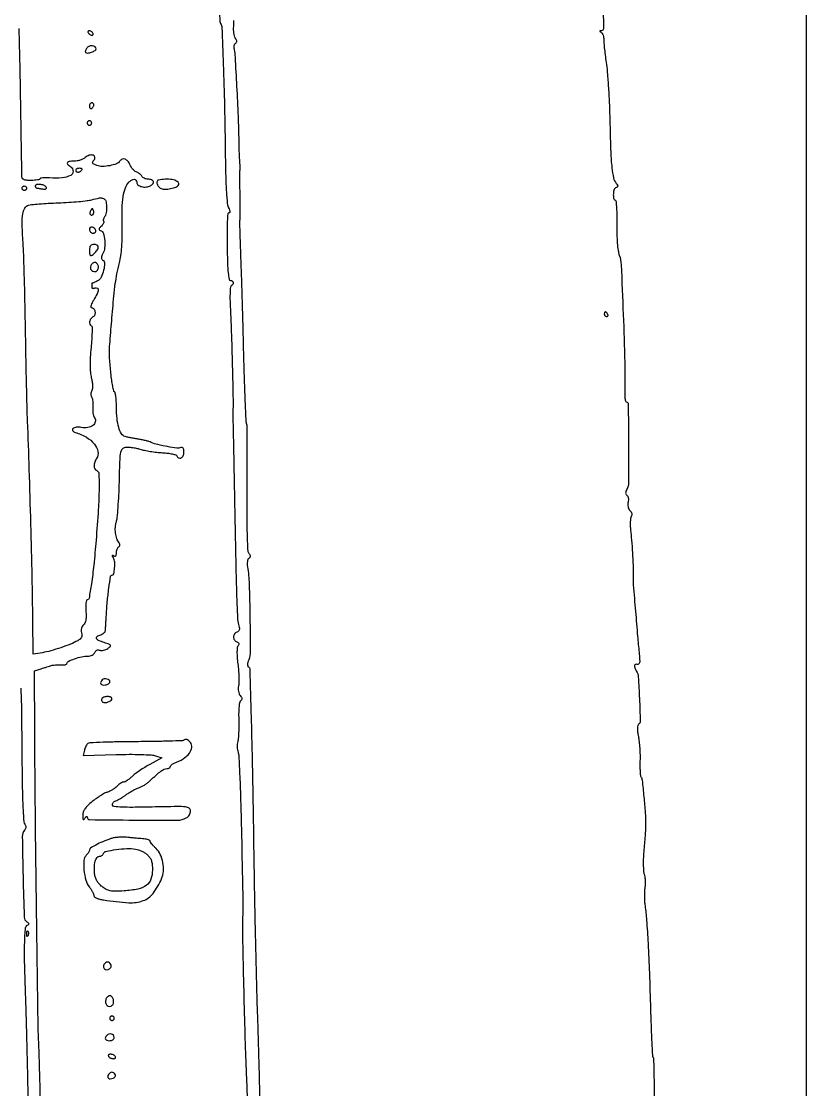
# Model space of a CAD drawing. Extents: x 0 to 4160, y 0 to 3120.
# Drawn here: x 3810.7 to 4160, y 1982.2 to 2457.2 of the extents above; entities that cross this region are included whole.
import ezdxf

# ---------------------------------------------------------------- set-up
doc = ezdxf.new("R2010")
doc.units = 0

msp = doc.modelspace()

# ---------------------------------------------------------------- linework, layer by layer
for points in [[(4159.499279, 606.274193, 0.000001), (4159.667734, 974.478125, 0.000057), (4159.806661, 1380.08378, 0.000034), (4159.883999, 1862.25), (4160, 3120), (3296.563358, 3120), (2433.126717, 3120)], [(757.647081, 3119.740147, 0.000002), (520.492565, 3119.487217, 0.4139)], [(1964.75, 0.149832, 0.000016), (2717.930904, 0.232101, 0.000028), (3351.473438, 0.357111)], [(3898.752212, 2462.229191, 0.002183), (3899.036148, 2457.181962, 0.123881), (3899.317109, 2456.295924, -0.129046), (3899.916757, 2454.335932, -0.001055), (3900.536685, 2438.080898, -0.003722), (3901.068819, 2419.457562, -0.002442), (3901.417255, 2398, 0.003534), (3901.595358, 2388.332128, 0.008858), (3901.900038, 2381.284179, 0.008165), (3902.298759, 2376.132867, 0.099814), (3902.865857, 2374.25, -0.024396), (3903.331643, 2373.267591, -0.081221), (3903.495253, 2372.574666, -0.185122), (3903.371774, 2372.170223, -0.231081), (3903.023122, 2372, 0.388396), (3902.540045, 2371.558086, 0.009157), (3902.304804, 2368.232965, 0.012901), (3902.182492, 2363.62105, 0.004547), (3902.237939, 2357.005149, 0.003981), (3902.424005, 2349.691724, 0.016768), (3902.717596, 2345.311814, 0.020082), (3903.1098, 2342.54118, 0.361038), (3903.75, 2342.005149, -0.154445), (3904.569276, 2341.742182, -0.209769), (3904.963855, 2341.084223, -0.174527), (3904.777134, 2340.244957, -0.113669), (3904.06397, 2339.539536, 0.235601), (3903.704257, 2338.958658, 0.011307), (3903.542098, 2336.615077, 0.01613), (3903.50044, 2333.684375, 0.009881), (3903.631073, 2330.230519, -0.006442), (3904.031594, 2321.272693, -0.001454), (3904.471878, 2306.03728, -0.001128), (3904.83497, 2290.736654, -0.011972), (3904.819545, 2284.5, 0.005225), (3904.797197, 2283.100387, 0.002714), (3904.797042, 2281.353125, 0.002698), (3904.816307, 2279.558468, 0.004105), (3904.854248, 2278, -0.002986), (3904.919633, 2275.540595, -0.000115), (3905.10548, 2266.421875, -0.000205), (3905.318496, 2255.630926, -0.000145), (3905.549465, 2243.5, 0.000491), (3906.126916, 2214.235821, 0.003453), (3906.520541, 2199.986771, 0.004402), (3906.896492, 2191.315037, 0.067959), (3907.452882, 2188.387906, -0.047867), (3907.683595, 2187.393097, -0.111133), (3907.615803, 2186.634528, -0.135645), (3907.247394, 2186.07238, -0.088886), (3906.580568, 2185.669291, 0.147061), (3905.476538, 2184.815211, 0.153075), (3905.048269, 2183.507736, 0.155151), (3905.4449, 2182.202921, 0.151504), (3906.525523, 2181.351832, -0.062211), (3907.139502, 2181.023814, -0.161349), (3907.43374, 2180.625241, -0.176736), (3907.417826, 2180.155686, -0.077401), (3907.093947, 2179.613199, 0.148026), (3906.732462, 2178.755355, 0.023299), (3906.624497, 2176.905611, 0.021877), (3906.702306, 2174.477559, 0.011902), (3906.999015, 2171.507942, -0.011387), (3907.288266, 2168.642798, -0.011572), (3907.444862, 2165.782779, -0.011414), (3907.466601, 2163.292675, -0.045857), (3907.306088, 2161.780441, 0.046811), (3907.179841, 2160.569047, 0.045532), (3907.278958, 2159.343707, 0.048558), (3907.580901, 2158.247389, 0.081915), (3908.061194, 2157.426266, -0.037235), (3908.604515, 2156.662455, -0.112732), (3908.803608, 2156.060335, -0.167496), (3908.686246, 2155.574639, -0.112526), (3908.275737, 2155.170415, 0.208037), (3907.821296, 2154.516034, 0.022228), (3907.534064, 2152.645014, 0.022369), (3907.375382, 2150.135545, 0.011621), (3907.390519, 2146.99663, -0.008797), (3907.422499, 2143.94255, -0.009485), (3907.344792, 2140.96505, -0.009078), (3907.183461, 2138.416429, -0.044137), (3906.939339, 2136.990775, 0.042814), (3906.744578, 2135.871168, 0.029274), (3906.708258, 2134.580156, 0.029576), (3906.821207, 2133.322109, 0.051455), (3907.081766, 2132.308003, -0.07646), (3907.422322, 2130.642452, -0.00134), (3907.850141, 2121.426625, -0.003345), (3908.248602, 2110.667767, -0.002219), (3908.568423, 2098.317228, -0.000059), (3909.112898, 2072.798069, -0.001655), (3909.231915, 2066.15161, -0.006472), (3909.238074, 2062.424035, -0.008335), (3909.142313, 2059, 0.015591), (3909.057577, 2052.699839, 0.000921), (3909.431508, 2033.597909, 0.001555), (3909.923976, 2013.521446, 0.002538), (3910.480966, 1996.5, -0.00002), (3910.774399, 1988.730031, -0.000016), (3911.093562, 1980.2625, -0.000016), (3911.391064, 1972.356315, -0.000038), (3911.610793, 1966.5, -0.003818)], [(4069.490095, 2462.007347, -0.006416), (4069.636624, 2453.902688, -0.412119), (4068.734681, 2452.984687, 0.026641), (4068.17038, 2452.947575, 0.35162), (4068.033795, 2452.808293, 0.262695), (4068.125006, 2452.600933, 0.018989), (4068.659582, 2452.231551, -0.120122), (4069.101191, 2451.771573, -0.048907), (4069.463858, 2450.97701, -0.044672), (4069.702507, 2450.006727, -0.043001), (4069.769191, 2448.996864, 0.026896), (4069.818321, 2447.542424, 0.0044), (4070.089492, 2444.736579, 0.004834), (4070.469962, 2441.437361, 0.004246), (4070.929752, 2438, -0.015733), (4071.421799, 2433.544971, -0.004673), (4071.895532, 2426.709375, -0.004683), (4072.284296, 2419.014812, -0.005039), (4072.517613, 2411.5, 0.003695), (4072.869783, 2399.081022, 0.017675), (4073.373282, 2392.01013, 0.029902), (4074.117702, 2387.572926, 0.115947), (4075.339486, 2385.087379, -0.031354), (4075.859929, 2384.366098, -0.153983), (4075.98592, 2383.886298, -0.228725), (4075.793354, 2383.532536, -0.074622), (4075.25, 2383.254045, 0.233155), (4074.404552, 2382.413004, 0.066392), (4074.030952, 2380.544039, 0.065588), (4074.159116, 2378.613209, 0.207909), (4074.88188, 2377.573002, -0.234967), (4075.227376, 2377.016576, -0.00715), (4075.450051, 2374.232028, -0.012716), (4075.585195, 2370.860967, -0.008281), (4075.577695, 2366.964837, 0.010472), (4075.588447, 2362.586826, 0.014142), (4075.79298, 2358.632779, 0.01541), (4076.157922, 2355.352011, 0.048429), (4076.680658, 2353.200852, -0.072694), (4077.49121, 2348.986981, -0.001403), (4078.425809, 2326.797135, -0.003762), (4079.104012, 2305.452139, -0.011051), (4079.135425, 2290.75, 0.024373), (4079.165759, 2289.695954, 0.039044), (4079.305131, 2288.807219, 0.046422), (4079.519323, 2288.174422, 0.295364), (4079.790257, 2287.99798, -0.410328), (4080.632405, 2287.162201, -0.001097), (4080.779425, 2269.331439, -0.002212), (4080.807385, 2252.146346, -0.122761), (4080.02594, 2249.04847, 0.035665), (4079.616498, 2248.131851, 0.092504), (4079.498633, 2247.421005, 0.132827), (4079.658613, 2246.873487, 0.117749), (4080.078323, 2246.451594, -0.149554), (4080.451296, 2246.026614, -0.064349), (4080.672767, 2245.297477, -0.055585), (4080.72247, 2244.39983, -0.047577), (4080.580128, 2243.463233, 0.058336), (4080.446144, 2242.433316, 0.057914), (4080.553059, 2241.397682, 0.060894), (4080.883557, 2240.464002, 0.081064), (4081.40835, 2239.734507, -0.063327), (4081.922434, 2239.070629, -0.079947), (4082.205027, 2238.348203, -0.088883), (4082.230673, 2237.636436, -0.103439), (4082.000504, 2237.000815, 0.104221), (4081.714411, 2236.206929, 0.021479), (4081.572192, 2234.71815, 0.021723), (4081.556481, 2232.942416, 0.018951), (4081.691095, 2231.088635, -0.008116), (4082.119675, 2226.550184, -0.004242), (4082.513602, 2220.886176, -0.004015), (4082.801014, 2215.460449, -0.014497), (4082.85604, 2212, 0.000463), (4082.843502, 2210.969531, 0.000465), (4082.832892, 2209.940625, 0.000453), (4082.825288, 2209.043381, 0.001866), (4082.823203, 2208.5, 0.020532), (4082.897576, 2206.684987, 0.000246), (4083.874326, 2194.872965, 0.000813), (4084.814893, 2183.784282, 0.002837), (4085.474019, 2176.633735, -0.0076), (4085.733478, 2173.491853, -0.056528), (4085.665039, 2171.996691, -0.205492), (4085.282793, 2171.392411, -0.246796), (4084.622819, 2171.314496, 0.177797), (4083.831904, 2171.325958, 0.284132), (4083.420464, 2170.816854, 0.127207), (4083.555339, 2169.760801, 0.044757), (4084.252004, 2168.387749, -0.124085), (4085.11098, 2165.725306, -0.005604), (4085.633614, 2156.050932, -0.003427), (4085.994156, 2146.014897, -0.267703), (4085.267074, 2144.665061, 0.202411), (4084.875204, 2144.113587, 0.049867), (4084.740746, 2142.986349, 0.036465), (4084.826998, 2141.385596, 0.015607), (4085.164161, 2139.268624, -0.020685), (4085.500654, 2137.00835, -0.010193), (4085.750361, 2134.113204, -0.010096), (4085.887775, 2131.092639, -0.014503), (4085.877776, 2128.414623, 0.009979), (4085.847042, 2126.010235, 0.01317), (4085.920472, 2123.819999, 0.010589), (4086.067335, 2122.011519, 0.113323), (4086.302986, 2121.318775, -0.111003), (4086.824128, 2119.809489, -0.00272), (4087.605431, 2112.4616, -0.006424), (4088.231499, 2105.336686, -0.019762), (4088.402203, 2100.5, -0.013074), (4088.351237, 2098.82324, -0.002721), (4088.168817, 2095.883516, -0.002855), (4087.918937, 2092.472423, -0.002692), (4087.625555, 2088.997077, 0.01163), (4087.397098, 2085.55862, 0.013233), (4087.342237, 2082.258371, 0.012465), (4087.439381, 2079.465656, 0.069195), (4087.733821, 2077.997077, -0.048408), (4088.028042, 2076.791126, -0.023291), (4088.18072, 2075.205391, -0.022843), (4088.187003, 2073.522924, -0.030274), (4088.030395, 2072, 0.029169), (4087.855853, 2070.338751, 0.014213), (4087.8176, 2068.20625, 0.014046), (4087.903583, 2065.978653, 0.019717), (4088.114307, 2064, -0.018273), (4088.814405, 2057.601627, -0.004791), (4089.462707, 2047.301745, -0.004214), (4090.053478, 2034.13809, -0.002333), (4090.564229, 2018.058989, 0.002374), (4090.815778, 2010.160447, 0.00371), (4091.115046, 2003.364177, 0.00109), (4091.431254, 1997.471043, 0.125094), (4091.661619, 1996.738495, -0.130832), (4091.880953, 1996.012482, -0.001421), (4092.039767, 1990.783037, -0.004347), (4092.153847, 1984.723372, -0.002801), (4092.185649, 1977.699614, 0.003222)], [(3916.929187, 1974.78614, 0.001548), (3916.510092, 1991.844462, 0.000819), (3915.890144, 2013, -0.001031), (3915.463902, 2027.759798, -0.000715), (3915.040421, 2044.44375, -0.000721), (3914.679804, 2060.466223, -0.001487), (3914.453102, 2073, 0.000612), (3913.702121, 2118.971924, 0.002339), (3913.064972, 2147.621689, 0.000475), (3912.469899, 2168.973798, 0.248905), (3911.839671, 2170.082969, -0.196858), (3911.5395, 2170.507133, -0.067185), (3911.468139, 2171.272689, -0.050923), (3911.61293, 2172.278453, -0.029655), (3911.978244, 2173.442778, 0.09157), (3912.637395, 2177.050964, 0.002779), (3912.522772, 2192.334334, 0.005288), (3912.17665, 2206.977767, 0.030639), (3911.439874, 2214.672019, -0.033973), (3911.327401, 2215.935219, -0.042606), (3911.4029, 2217.108192, -0.048193), (3911.636331, 2218.038879, -0.170413), (3912.017875, 2218.511047, 0.08832), (3912.443064, 2218.891371, 0.165441), (3912.593899, 2219.321955, 0.130048), (3912.463992, 2219.831546, 0.046151), (3912.035458, 2220.457276, -0.162861), (3911.538521, 2221.739111, -0.003601), (3911.270869, 2228.468974, -0.006592), (3911.099221, 2237.332196, -0.002551), (3911.085976, 2249.618248, 0.000639), (3911.11541, 2260.343733, 0.001038), (3911.10984, 2269.45661, 0.000122), (3911.08601, 2277.584875, 0.089559), (3911.009691, 2278, -0.078662), (3910.698046, 2279.510563, -0.001224), (3910.307742, 2288.373962, -0.002964), (3909.918022, 2299.307007, -0.001463), (3909.54589, 2313.201718, 0.000807), (3909.308447, 2322.525009, 0.000579), (3909.014223, 2332.94363, 0.000584), (3908.711016, 2342.862706, 0.001259), (3908.449375, 2350.5, -0.000777), (3908.228972, 2356.757123, -0.001107), (3908.054195, 2362.314063, -0.000605), (3907.922471, 2367.01447, -0.016634), (3907.93045, 2368.25, -0.000223), (3907.962468, 2369.046651, -0.000131), (3908.00146, 2370, -0.000131), (3908.040953, 2370.953347, -0.000223), (3908.074521, 2371.75, 0.011857), (3908.095309, 2372.852998, 0.001193), (3908.076232, 2375.482812, 0.001497), (3908.036631, 2378.61704, 0.001191), (3907.975701, 2382, -0.002595), (3907.925092, 2385.329084, -0.003658), (3907.917093, 2388.296875, -0.002146), (3907.939374, 2390.796575, -0.05022), (3908.019601, 2391.5, 0.03589), (3908.084798, 2391.955495, 0.021763), (3908.099449, 2392.5, 0.021752), (3908.06668, 2393.044468, 0.03547), (3907.986363, 2393.5, -0.049267), (3907.880231, 2394.216897, -0.001763), (3907.755058, 2396.996875, -0.003235), (3907.639836, 2400.287626, -0.002259), (3907.55068, 2404, 0.005139), (3907.224682, 2414.947343, 0.002871), (3906.614571, 2428.262158, 0.001401), (3905.907867, 2441.255698, 0.037453), (3905.452029, 2444.688715, -0.048522), (3905.354313, 2445.574176, -0.054757), (3905.436691, 2446.425524, -0.062508), (3905.67504, 2447.11975, -0.141342), (3906.044888, 2447.527742, 0.09296), (3906.452512, 2447.899165, 0.163884), (3906.594968, 2448.326792, 0.12686), (3906.462151, 2448.834882, 0.0462), (3906.038509, 2449.453599, -0.094795), (3905.641752, 2450.173517, -0.031234), (3905.338836, 2451.348922, -0.029818), (3905.15872, 2452.724939, -0.029692), (3905.143198, 2454.114572, 0.023339), (3905.148497, 2457.581902, 0.002461)], [(3819.273805, 1972.026563, 0.001029), (3819.030076, 1983.50625, 0.001001), (3818.777336, 1993.498119, 0.004204), (3818.562984, 1999.5, -0.007247), (3818.143394, 2013.66463, -0.000421), (3817.52499, 2056.969437, -0.000716), (3816.978949, 2102.44573, -0.001172), (3816.66178, 2140.973843), (3816.5, 2168.447686), (3819.5, 2169.360312, 0.001352), (3820.758575, 2169.746904, 0.001219), (3822.059375, 2170.153797, 0.001221), (3823.223608, 2170.524219, 0.003872), (3824, 2170.779978, -0.047186), (3824.764473, 2170.960319, -0.017418), (3825.867188, 2171.07378, -0.017082), (3827.087119, 2171.11471, -0.019703), (3828.25, 2171.068142, 0.030012), (3829.303768, 2171.047678, 0.048399), (3830.192187, 2171.17044, 0.063846), (3830.807423, 2171.403106, 0.277223), (3831, 2171.723745, -0.291621), (3831.590131, 2172.649509, -0.023543), (3834.387935, 2173.795341, -0.030455), (3837.543485, 2174.705259, -0.055017), (3840.214009, 2175, 0.056565), (3841.253597, 2175.117986, 0.060109), (3842.217859, 2175.465704, 0.066846), (3842.975236, 2175.983473, 0.118357), (3843.401441, 2176.603754, -0.085724), (3843.762173, 2177.20906, -0.108827), (3844.280575, 2177.599507, -0.11009), (3844.910183, 2177.733329, -0.089372), (3845.58968, 2177.60396, 0.097159), (3846.336717, 2177.473651, 0.049509), (3847.286437, 2177.588122, 0.046585), (3848.277624, 2177.907805, 0.051525), (3849.157234, 2178.397577, 0.026617), (3850.290913, 2179.285149, 0.36606), (3850.364036, 2179.764052, 0.16969), (3849.84189, 2180.190033, 0.007341), (3847.575983, 2180.974923, -0.027278), (3845.086205, 2181.950131, -0.182619), (3844.165989, 2182.877219, -0.365978), (3844.414979, 2183.739035, -0.070249), (3846, 2184.5, 0.048606), (3846.772093, 2184.83051, 0.053288), (3847.440411, 2185.295702, 0.060107), (3847.913859, 2185.81822, 0.13479), (3848.095015, 2186.317388, 0.004648), (3848.146386, 2187.040991, 0.000573), (3848.242009, 2188.621358, 0.000677), (3848.350902, 2190.498904, 0.00056), (3848.461994, 2192.5, -0.009295), (3848.941531, 2199.063733, -0.011516), (3849.641815, 2205.150343, -0.00454), (3850.431099, 2210.493431, -0.3693), (3851.023411, 2211, 0.348427), (3851.798923, 2211.615091, 0.035439), (3852.196675, 2214.097825, 0.038912), (3852.22426, 2216.795978, 0.111115), (3851.692654, 2218.584714, -0.014211), (3851.282903, 2219.368351, -0.159707), (3851.235693, 2219.711742, -0.467424), (3851.4051, 2219.807882, -0.048854), (3851.873546, 2219.578153, 0.136462), (3852.332416, 2219.445046, 0.220819), (3852.696217, 2219.609077, 0.133756), (3852.928662, 2220.094464, 0.045201), (3853, 2220.881966, -0.047664), (3853.077689, 2221.695077, -0.046664), (3853.308014, 2222.484829, -0.050547), (3853.646438, 2223.138005, -0.109984), (3854.048558, 2223.530011, 0.103844), (3854.414869, 2223.878534, 0.132583), (3854.569533, 2224.316177, 0.116658), (3854.490886, 2224.81561, 0.069285), (3854.186446, 2225.339028, -0.084377), (3853.181089, 2227.193384, -0.049401), (3852.604361, 2229.659549, -0.048156), (3852.513003, 2232.286018, -0.063939), (3852.962067, 2234.631466, 0.055322), (3853.350512, 2236.48716, 0.005386), (3853.740651, 2241.063618, 0.006776), (3854.073949, 2246.546034, 0.005312), (3854.291626, 2252.5, -0.002102), (3854.589686, 2262.39123, -0.035835), (3854.933573, 2265.624262, -0.141957), (3855.673509, 2267.11909, -0.172604), (3857.04631, 2267.846553, -0.051232), (3858.23193, 2267.897656, -0.018733), (3859.905062, 2267.735256, -0.018343), (3861.734235, 2267.419565, -0.020909), (3863.456052, 2266.981021, 0.023619), (3865.427232, 2266.490323, 0.010421), (3868.071853, 2266.020262, 0.010288), (3870.901106, 2265.637449, 0.013619), (3873.49068, 2265.412428, -0.015675), (3875.810891, 2265.201201, -0.023274), (3877.822252, 2264.85868, -0.020049), (3879.391672, 2264.449056, -0.243034), (3879.824014, 2264.027959, 0.183372), (3880.600794, 2263.076105, 0.251353), (3881.685221, 2263.042352, 0.169679), (3882.649933, 2264.030787, 0.109711), (3883, 2265.606989, 0.032402), (3882.925572, 2266.754305, 0.111452), (3882.670247, 2267.450423, 0.201415), (3882.239991, 2267.74462, 0.143127), (3881.650488, 2267.696121, -0.123172), (3879.910439, 2267.484015, -0.012154), (3875.708627, 2268.110973, -0.016286), (3871.447157, 2268.996996, -0.043184), (3868.5, 2269.98635, 0.030963), (3867.461492, 2270.363418, 0.010547), (3865.9125, 2270.784265, 0.01044), (3864.178102, 2271.178152, 0.011843), (3862.5, 2271.481351, -0.004914), (3860.846372, 2271.756522, -0.0048), (3859.185489, 2272.066174, -0.004735), (3857.732583, 2272.365827, -0.017943), (3856.833581, 2272.594178, -0.18999), (3855.240353, 2273.831022, -0.062159), (3854.030657, 2276.606666, -0.046704), (3853.25082, 2280.586287, -0.025047), (3853, 2285.590206, 0.012611), (3852.938227, 2288.038985, 0.018418), (3852.750183, 2290.188157, 0.014122), (3852.484847, 2291.916326, 0.212263), (3852.149561, 2292.407566, -0.200551), (3851.783443, 2292.918917, -0.009176), (3851.332337, 2295.06515, -0.014081), (3850.905989, 2297.696053, -0.009511), (3850.561756, 2300.716583, -0.003116), (3849.986081, 2307.224963, -0.024124), (3849.883035, 2310.276821, -0.016533), (3850.044466, 2313.669385, -0.000963), (3850.899058, 2324, -0.001702), (3851.868111, 2335.000325, -0.010554), (3852.503788, 2340.633111, -0.017682), (3853.232384, 2344.907177, -0.011222), (3854.367544, 2349.829549, 0.029039), (3854.971666, 2352.953401, 0.015579), (3855.370935, 2356.861367, 0.013771), (3855.5667, 2361.398813, 0.009936), (3855.544942, 2366.464947, -0.012569), (3855.552224, 2373.957881, -0.031928), (3856.040686, 2379.374011, -0.04482), (3856.998187, 2383.230583, -0.1136), (3858.520749, 2385.663606, -0.06087), (3859.769038, 2386.640049, -0.139831), (3860.910436, 2386.949019, -0.231554), (3861.684606, 2386.55714, -0.163206), (3862, 2385.616631, 0.23854), (3862.584092, 2384.461991, 0.09884), (3864.213884, 2383.700483, 0.082308), (3866.311311, 2383.541161, 0.101084), (3868.189681, 2384.101514, 0.102329), (3869.28911, 2385.018836, 0.272386), (3869.426037, 2385.993058, 0.220569), (3868.607296, 2386.74724, 0.077703), (3866.990673, 2387, -0.06257), (3866.207909, 2387.09834, -0.051973), (3865.420039, 2387.38934, -0.054036), (3864.744733, 2387.818034, -0.088813), (3864.29969, 2388.325411, 0.060226), (3863.866216, 2388.880275, 0.03282), (3863.216438, 2389.452116, 0.032185), (3862.469373, 2389.954182, 0.043786), (3861.734992, 2390.299785, -0.085462), (3860.989254, 2390.729593, -0.042038), (3860.206384, 2391.500018, -0.040089), (3859.507529, 2392.460031, -0.046482), (3859.009743, 2393.474374, 0.086336), (3858.096326, 2395.013619, 0.132734), (3856.824226, 2395.882155, 0.174709), (3855.536261, 2395.868255, 0.166643), (3854.522884, 2395.037027, -0.168841), (3853.075057, 2393.859756, -0.039599), (3850.018159, 2393.016982, -0.041115), (3846.725529, 2392.661084, -0.097509), (3844.306203, 2393.073681, -0.023897), (3843.004067, 2393.641343, -0.156285), (3842.49805, 2394.130984, -0.240137), (3842.48641, 2394.700558, -0.060525), (3843.003934, 2395.50474, 0.20984), (3843.373087, 2396.793133, 0.297127), (3842.616345, 2397.669516, 0.151964), (3840.865228, 2397.633208, 0.103672), (3839.134014, 2396.621281, -0.069267), (3838.219712, 2395.999457, -0.03581), (3836.937213, 2395.476251, -0.034764), (3835.516874, 2395.119234, -0.044218), (3834.171259, 2395, 0.022462), (3831.919291, 2394.898783, 0.238659), (3831.164018, 2394.426962, 0.347707), (3831.255824, 2393.698711, 0.036206), (3832.66248, 2392.50485, -0.233342), (3833.707786, 2390.501625, -0.285347), (3832.653008, 2388.715588, -0.100568), (3828.83544, 2387.613868, -0.037916), (3823.25, 2387.587608, 0.015312), (3821.620343, 2387.653598, 0.025472), (3820.247506, 2387.597164, 0.023332), (3819.211478, 2387.452567, 0.359628), (3818.996829, 2387.195132, -0.332256), (3818.789622, 2386.920361, -0.024818), (3817.820521, 2386.689883, -0.026576), (3816.52918, 2386.520105, -0.01635), (3814.996829, 2386.451277, -0.019819), (3813.074406, 2386.504047, -0.072349), (3811.884724, 2386.759511, -0.135467), (3811.223423, 2387.236893, -0.16446), (3810.96246, 2387.951277, -0.001995), (3810.938421, 2389.138529, -0.000018), (3810.79461, 2398.004438, -0.000062), (3810.630899, 2408.198047, -0.00004), (3810.443771, 2420, 0.00086), (3810.228557, 2432.30046, 0.00099), (3809.979752, 2444.0375, 0.000887), (3809.731489, 2453.985944, 0.005745)], [(3810.43592, 2160.730583, -0.011468), (3810.716627, 2152.544939, -0.000407), (3811.048821, 2121, 0.004395), (3811.193383, 2113.189663, 0.007531), (3811.46929, 2106.679916, 0.003777), (3811.81743, 2101.329372, 0.152111), (3812.241598, 2100.25, -0.069792), (3812.615629, 2099.621736, -0.104363), (3812.735664, 2098.996429, -0.102845), (3812.593259, 2098.369293, -0.066213), (3812.195537, 2097.735607, 0.178019), (3811.12511, 2094.713175, 0.003079), (3811.446816, 2076.968864, 0.002491), (3811.973137, 2058.990799, 0.245537), (3813.188721, 2056.846889, -0.039044), (3813.79504, 2056.384525, -0.200127), (3813.973839, 2056.010772, -0.218514), (3813.827164, 2055.642573, -0.046695), (3813.272812, 2055.205082, 0.233823), (3812.358636, 2053.668209, 0.011953), (3812.040653, 2047.70931, 0.01305), (3812.012139, 2039.090154, 0.003939), (3812.413719, 2026, -0.002424), (3812.638918, 2019.31985, -0.000642), (3812.933041, 2008.653125, -0.000652), (3813.236189, 1996.519527, -0.000671), (3813.504684, 1984.5, 0.000179), (3813.762935, 1972.407076, 0.000168)]]:
    msp.add_lwpolyline(points, format="xyb")
for points in [[(3840.5, 2452, 0.064269), (3840.810561, 2451.617474, 0.051777), (3841.230237, 2451.29375, 0.053414), (3841.689814, 2451.073533, 0.085235), (3842.118034, 2451, 0.117858), (3842.449529, 2451.079239, 0.186277), (3842.642737, 2451.29375, 0.154201), (3842.661825, 2451.617617, 0.076764), (3842.5, 2452, 0.064269), (3842.189439, 2452.382526, 0.051777), (3841.769763, 2452.70625, 0.053414), (3841.310186, 2452.926467, 0.085235), (3840.881966, 2453, 0.117858), (3840.550471, 2452.920761, 0.186277), (3840.357263, 2452.70625, 0.154201), (3840.338175, 2452.382383, 0.076764)], [(3839.930612, 2445.416393, 0.03986), (3839.50687, 2444.814028, 0.056168), (3839.238683, 2444.215334, 0.070903), (3839.152984, 2443.708075, 0.205625), (3839.282139, 2443.384528, 0.236432), (3840.187092, 2443.08357, 0.044803), (3841.930481, 2443.496969, 0.044763), (3843.552989, 2444.205709, 0.273932), (3844, 2444.960399, 0.231993), (3843.555717, 2445.8664, 0.137702), (3842.417228, 2446.328102, 0.112513), (3841.014493, 2446.169632, 0.136206)], [(3841, 2419.440983, 0.066118), (3841.073267, 2418.889346, 0.138808), (3841.29375, 2418.521475, 0.191142), (3841.620352, 2418.392057, 0.139169), (3842, 2418.5, 0.06081), (3842.382515, 2418.806203, 0.051032), (3842.70625, 2419.2129, 0.053229), (3842.926698, 2419.653442, 0.089642), (3843, 2420.059017, 0.105429), (3842.923444, 2420.418051, 0.099231), (3842.70625, 2420.723586, 0.096318), (3842.381732, 2420.928382, 0.092995), (3842, 2421, 0.153634), (3841.618621, 2420.879982, 0.097988), (3841.29375, 2420.542039, 0.080552), (3841.074545, 2420.037096, 0.062283)], [(3840, 2412, 0.099038), (3840.076342, 2411.618362, 0.097945), (3840.29375, 2411.29375, 0.097945), (3840.618362, 2411.076342, 0.099038), (3841, 2411, 0.099038), (3841.381638, 2411.076342, 0.097945), (3841.70625, 2411.29375, 0.097945), (3841.923658, 2411.618362, 0.099038), (3842, 2412, 0.099038), (3841.923658, 2412.381638, 0.097945), (3841.70625, 2412.70625, 0.097945), (3841.381638, 2412.923658, 0.099038), (3841, 2413, 0.099038), (3840.618362, 2412.923658, 0.097945), (3840.29375, 2412.70625, 0.097945), (3840.076342, 2412.381638, 0.099038)], [(3837.5, 2391, -0.06081), (3837.193797, 2390.617485, -0.051032), (3836.7871, 2390.29375, -0.053229), (3836.346558, 2390.073302, -0.089642), (3835.940983, 2390, -0.105429), (3835.581949, 2390.076556, -0.099231), (3835.276414, 2390.29375, -0.096318), (3835.071618, 2390.618268, -0.092995), (3835, 2391, -0.153634), (3835.120018, 2391.381379, -0.097988), (3835.457961, 2391.70625, -0.080552), (3835.962904, 2391.925455, -0.062283), (3836.559017, 2392, -0.066118), (3837.110654, 2391.926733, -0.138808), (3837.478525, 2391.70625, -0.191142), (3837.607943, 2391.379648, -0.139169)], [(3821.72828, 2383.330176, -0.152144), (3821.735127, 2382.90019, -0.191838), (3821.491517, 2382.589599, -0.125267), (3820.995978, 2382.448515, -0.054034), (3820.306608, 2382.503664, 0.003137), (3819.559938, 2382.640707, 0.003122), (3818.810379, 2382.768604, 0.003058), (3818.153904, 2382.872286, 0.012217), (3817.75, 2382.923489, -0.134383), (3817.463714, 2383.034143, -0.089067), (3817.220313, 2383.291705, -0.0777), (3817.056158, 2383.655007, -0.067426), (3817, 2384.069551, -0.35916), (3817.573489, 2384.764938, -0.086884), (3819.179338, 2384.794194, -0.07245), (3820.909817, 2384.259339, -0.20492)], [(3871, 2385.7, 0.130239), (3871.404094, 2384.174957, 0.136694), (3872.50548, 2383.0831, 0.109587), (3874.232374, 2382.565805, 0.064303), (3876.395833, 2382.686404, 0.030359), (3878.990627, 2383.334648, 0.111207), (3880.446018, 2384.181565, 0.287351), (3880.694464, 2385.10563, 0.179401), (3879.991641, 2386.026328, 0.107152), (3877.812999, 2386.822301, 0.043296), (3874.635559, 2386.982136, 0.04177), (3871.763129, 2386.636455, 0.355858)], [(3813, 2383, -0.099038), (3812.923658, 2382.618362, -0.097945), (3812.70625, 2382.29375, -0.097945), (3812.381638, 2382.076342, -0.099038), (3812, 2382, -0.099038), (3811.618362, 2382.076342, -0.097945), (3811.29375, 2382.29375, -0.097945), (3811.076342, 2382.618362, -0.099038), (3811, 2383, -0.099038), (3811.076342, 2383.381638, -0.097945), (3811.29375, 2383.70625, -0.097945), (3811.618362, 2383.923658, -0.099038), (3812, 2384, -0.099038), (3812.381638, 2383.923658, -0.097945), (3812.70625, 2383.70625, -0.097945), (3812.923658, 2383.381638, -0.099038)], [(3848.622715, 2374.992096, -0.028625), (3848.615678, 2373.56174, -0.029222), (3848.444804, 2372.151517, -0.030552), (3848.150889, 2370.950953, -0.096766), (3847.760285, 2370.225834, 0.048465), (3847.404281, 2369.694345, 0.064303), (3847.196798, 2369.151208, 0.079932), (3847.160413, 2368.679291, 0.177536), (3847.30988, 2368.356786, -0.235543), (3847.424175, 2368.015036, -0.071203), (3847.267391, 2367.474027, -0.05441), (3846.889616, 2366.833606, -0.03595), (3846.32987, 2366.187013, 0.020429), (3845.524196, 2365.312667, 0.156338), (3845.312733, 2364.803342, 0.264526), (3845.492292, 2364.415761, 0.060296), (3846.151817, 2364.05606, -0.234561), (3847.270907, 2362.808457, -0.047509), (3847.805541, 2359.79192, -0.048252), (3847.752343, 2356.459369, -0.095036), (3846.967627, 2353.939511, 0.029955), (3846.485684, 2352.892816, 0.084371), (3846.32358, 2352.10634, 0.131197), (3846.458576, 2351.519164, 0.133367), (3846.867782, 2351.081715, -0.26331), (3847.696216, 2349.573495, -0.056434), (3847.308497, 2346.497629, -0.055463), (3846.188322, 2343.418863, -0.156161), (3844.612966, 2341.792866, -0.01041), (3843.78513, 2341.371752, -0.015798), (3843.047246, 2341.043858, -0.01045), (3842.431806, 2340.808212, -0.2392), (3842.25, 2340.83102, 0.188391), (3842.155477, 2340.852353, 0.195821), (3842.073438, 2340.803487, 0.112727), (3842.01784, 2340.679768, 0.049498), (3842, 2340.5), (3842, 2339.862344), (3842, 2339.031385, 0.184534), (3842.122486, 2338.710807, 0.147206), (3842.440625, 2338.516384, 0.100118), (3842.925634, 2338.488865, 0.055937), (3843.5, 2338.638374, -0.219225), (3844.509999, 2338.572414, -0.304921), (3844.917445, 2337.793646, -0.088629), (3844.392072, 2336.011628, -0.022524), (3842.918441, 2333.368034, 0.019805), (3842.188566, 2332.075261, 0.039223), (3841.734619, 2330.98936, 0.061355), (3841.5869, 2330.241437, 0.435594), (3841.811452, 2330, -0.224009), (3842.856994, 2329.506831, -0.130459), (3843.44667, 2328.2206, -0.121333), (3843.34123, 2326.739654, -0.189218), (3842.54058, 2325.762772, 0.112034), (3841.564275, 2324.883162, 0.109279), (3841.05222, 2323.660532, 0.135127), (3841.154351, 2322.525022, 0.21067), (3841.829905, 2321.833333, -0.301115), (3842.130792, 2321.397195, -0.007525), (3842.140666, 2318.864353, -0.01371), (3842.02186, 2315.785466, -0.008602), (3841.722417, 2312.194252, 0.010151), (3841.373343, 2307.845201, 0.016984), (3841.278602, 2304.177663, 0.020246), (3841.42626, 2301.143347, 0.039888), (3841.831707, 2298.764896, -0.024194), (3842.189237, 2297.002939, -0.030257), (3842.341372, 2295.341696, -0.033355), (3842.291037, 2293.938493, -0.097521), (3842.008971, 2293.016762, 0.066922), (3841.736159, 2292.287007, 0.055163), (3841.641643, 2291.460737, 0.056656), (3841.72978, 2290.659124, 0.082908), (3841.997881, 2290.003429, -0.080261), (3842.30276, 2289.268833, -0.030013), (3842.495687, 2288.166141, -0.028803), (3842.565213, 2286.917221, -0.030987), (3842.487227, 2285.699073, 0.040802), (3842.431635, 2284.445841, 0.031984), (3842.569125, 2283.091549, 0.032896), (3842.863156, 2281.840788, 0.065491), (3843.284176, 2280.916569, -0.197097), (3843.596484, 2279.086676, -0.182782), (3842.546978, 2277.490849, -0.123094), (3840.253954, 2276.568254, -0.078459), (3837.364521, 2276.623226, 0.065571), (3835.146986, 2276.722343, 0.151165), (3833.617194, 2276.100041, 0.412325), (3833.52625, 2275.213458, 0.149345), (3834.686618, 2274.4292, -0.05663), (3839.663116, 2272.260405, -0.089849), (3843.199032, 2269.261858, -0.125367), (3844.742434, 2265.97323, -0.189111), (3844.168864, 2262.898787, 0.054843), (3843.317943, 2261.131251, 0.088733), (3843.049369, 2259.48886, 0.121839), (3843.384881, 2258.214279, 0.177969), (3844.25, 2257.457547, -0.302077), (3845.19109, 2256.132772, -0.010318), (3845.259999, 2249.44229, -0.013262), (3844.914927, 2240.084238, -0.004499), (3843.930013, 2226.5, -0.005192), (3842.91177, 2215.434249, -0.011798), (3841.858692, 2207.103271, -0.006652), (3840.812724, 2200.72876, -0.363572), (3839.94298, 2200, 0.353684), (3839.618875, 2199.737959, 0.026612), (3839.428276, 2198.539922, 0.027449), (3839.348491, 2196.935133, 0.01651), (3839.421367, 2195.029523, -0.018438), (3839.501738, 2192.691944, -0.043374), (3839.346344, 2190.954435, -0.060703), (3838.9605, 2189.694397, -0.115425), (3838.32375, 2188.853725, 0.087149), (3837.770486, 2188.202457, 0.071016), (3837.423333, 2187.354453, 0.065849), (3837.310654, 2186.381206, 0.057478), (3837.444725, 2185.364209, -0.059881), (3837.590588, 2184.215328, -0.113311), (3837.388858, 2183.308932, -0.106483), (3836.799679, 2182.544779, -0.048829), (3835.759011, 2181.826343, -0.031057), (3832.595062, 2180.319181, -0.013956), (3828.276544, 2178.720498, -0.013998), (3823.794232, 2177.340606, -0.025827), (3820.073006, 2176.512334), (3816, 2175.824204), (3815.82349, 2191.162102, 0.002486), (3815.510719, 2210.139122, 0.001318), (3814.944157, 2233.654392, 0.001305), (3814.231237, 2257.950282, 0.001866), (3813.4621, 2279.5, -0.003535), (3813.264898, 2285.596134, -0.000775), (3813.016173, 2296.08125, -0.000807), (3812.766889, 2308.207801, -0.000775), (3812.553089, 2320.5, 0.001581), (3812.321378, 2332.691558, 0.001732), (3812.018269, 2344.515729, 0.001617), (3811.691302, 2354.62687, 0.008684), (3811.399869, 2360.128013, -0.011135), (3811.054421, 2367.315318, -0.047301), (3811.349851, 2371.60426, -0.092385), (3812.275205, 2374.158684, -0.184985), (3813.929031, 2375.477475, -0.053391), (3815.203745, 2375.736737, -0.004317), (3818.614344, 2376.028493, -0.005778), (3822.699522, 2376.295, -0.004408), (3827.176707, 2376.495594, 0.006629), (3831.768487, 2376.721765, 0.007325), (3836.201908, 2377.064366, 0.006866), (3839.974736, 2377.463904, 0.036926), (3842, 2377.859823, -0.022433), (3845.49691, 2378.649201, -0.147505), (3847.260587, 2378.444154, -0.223111), (3848.221372, 2377.355587, -0.05801)], [(3841.582949, 2373.134215, 0.052326), (3841.327923, 2372.604943, 0.061761), (3841.20609, 2372.06291, 0.07231), (3841.228156, 2371.59012, 0.149701), (3841.399864, 2371.266802, 0.208213), (3842.031223, 2371.018401, 0.228122), (3842.610436, 2371.323111, 0.143258), (3842.913564, 2372.144952, 0.097944), (3842.787251, 2373.138246, 0.033951), (3842.536207, 2373.749629, 0.286646), (3842.294341, 2373.899578, 0.233206), (3842.012891, 2373.759582, 0.024362)], [(3841, 2364.583333, 0.099038), (3841.120875, 2363.979073, 0.097945), (3841.465104, 2363.465104, 0.097945), (3841.979073, 2363.120875, 0.099038), (3842.583333, 2363, 0.077096), (3843.158616, 2363.089234, 0.119977), (3843.585286, 2363.348828, 0.144529), (3843.795817, 2363.735738, 0.134046), (3843.770833, 2364.1875, 0.113253), (3843.122932, 2365.250696, 0.165501), (3842.153639, 2365.742973, 0.244413), (3841.346973, 2365.459866, 0.190724)], [(3841, 2355.5, 0.027242), (3841.097595, 2353.710049, 0.27328), (3841.52848, 2353.134303, 0.274251), (3842.239284, 2353.234868, 0.027384), (3843.571429, 2354.428571, 0.056008), (3844.688206, 2355.828102, 0.182036), (3844.921784, 2356.971726, 0.257278), (3844.333361, 2357.726329, 0.101566), (3843, 2358, 0.07578), (3842.064742, 2357.857434, 0.149477), (3841.45, 2357.4375, 0.124434), (3841.106468, 2356.682766, 0.044917)], [(3841.67589, 2348.597766, 0.086065), (3841.461455, 2347.51036, 0.170852), (3841.730609, 2346.685595, 0.158715), (3842.478021, 2346.171939, 0.071951), (3843.666667, 2346, 0.148195), (3844.175139, 2346.154091, 0.098894), (3844.608333, 2346.5875, 0.082425), (3844.900407, 2347.235391, 0.064853), (3845, 2348, 0.143413), (3844.6204, 2349.296226, 0.20873), (3843.644031, 2349.94922, 0.207321), (3842.495856, 2349.679262, 0.142098)], [(4070, 2327, 0.105053), (4070.081062, 2326.618444, 0.099167), (4070.311086, 2326.29375, 0.09642), (4070.654762, 2326.076123, 0.093332), (4071.059017, 2326, 0.108972), (4071.413961, 2326.078288, 0.182303), (4071.6254, 2326.29375, 0.161196), (4071.656512, 2326.6179, 0.082592), (4071.5, 2327, 0.029505), (4071.231006, 2327.382774, 0.035638), (4070.933975, 2327.70625, 0.038439), (4070.65171, 2327.934461, 0.151918), (4070.440983, 2328, 0.210953), (4070.272352, 2327.92554, 0.081139), (4070.129539, 2327.70625, 0.061769), (4070.032345, 2327.382849, 0.042167)], [(3846.701236, 2164.367903, 0.09135), (3846.053207, 2163.427164, 0.247392), (3846.103473, 2162.643256, 0.220835), (3846.802025, 2162.178543, 0.077087), (3848.039611, 2162.180449, 0.045257), (3848.821062, 2162.376545, 0.058813), (3849.483967, 2162.699882, 0.071711), (3849.938024, 2163.093702, 0.176793), (3850.092432, 2163.5, 0.226966), (3849.741335, 2164.259208, 0.110627), (3848.767498, 2164.754997, 0.099887), (3847.590209, 2164.815606, 0.160795)], [(3846.542705, 2156.069098, 0.098508), (3846.393814, 2155.67014, 0.097818), (3846.408412, 2155.243523, 0.098068), (3846.583963, 2154.855362, 0.099571), (3846.893446, 2154.565854, 0.158754), (3847.961058, 2154.30607, 0.070827), (3849.39007, 2154.622032, 0.074352), (3850.600221, 2155.2949, 0.232802), (3851, 2156.106989, 0.330455), (3850.509828, 2156.76766, 0.075811), (3849.047094, 2156.978017, 0.06737), (3847.438391, 2156.746331, 0.187049)], [(3882.871609, 2137.538276, -0.190842), (3882.43267, 2137.348412, -0.000648), (3876.50698, 2137.171748, -0.003365), (3869.767234, 2137.024945, -0.002088), (3861.853167, 2136.938901, 0.002927), (3853.902855, 2136.83912, 0.004543), (3847.045366, 2136.650564, 0.001499), (3841.131979, 2136.416429, 0.136013), (3840.310509, 2136.150625, 0.094685), (3839.890673, 2135.741798, 0.031155), (3839.439939, 2135.002633, 0.029749), (3839.031057, 2134.101145, 0.02962), (3838.731377, 2133.156209), (3838.138186, 2130.812419), (3852.819093, 2131.229971, -0.006477), (3858.648762, 2131.320224, -0.008269), (3864.021716, 2131.244941, -0.006642), (3868.504929, 2131.04831, -0.066756), (3870.339939, 2130.694584), (3873.179878, 2129.741644), (3867.847431, 2126.825576, 0.01314), (3865.617994, 2125.529164, 0.011102), (3863.328741, 2124.045019, 0.011251), (3861.301136, 2122.597829, 0.030407), (3859.952773, 2121.454754, -0.020675), (3858.887012, 2120.51502, -0.024461), (3857.803541, 2119.721084, -0.024391), (3856.839171, 2119.149939, -0.122083), (3856.234236, 2119, 0.109366), (3855.66912, 2118.874894, 0.032861), (3854.892075, 2118.448948, 0.031205), (3854.058814, 2117.842019, 0.029312), (3853.288955, 2117.124079, -0.040367), (3852.422539, 2116.35115, -0.024763), (3851.291131, 2115.580054, -0.02475), (3850.087568, 2114.923762, -0.039951), (3849, 2114.502097, 0.05101), (3847.756031, 2113.987932, 0.015443), (3845.985938, 2112.963233, 0.015295), (3844.060591, 2111.684598, 0.016087), (3842.25, 2110.311069, 0.020889), (3840.245265, 2108.542355, 0.050394), (3838.964588, 2107.038406, 0.068427), (3838.253252, 2105.631234, 0.084477), (3838.015313, 2104.18305, 0.011123), (3838.053714, 2102.809624, 0.162392), (3838.227679, 2102.363974, 0.456826), (3838.508685, 2102.35846, 0.039934), (3839, 2103, -0.032238), (3839.375507, 2103.506258, -0.128444), (3839.689119, 2103.726694, -0.347111), (3839.89302, 2103.661149, -0.145529), (3839.984687, 2103.367469, 0.406441), (3841.061691, 2102.290928, 0.001428), (3861.002008, 2102.086826, 0.002841), (3880.172466, 2102.054268, 0.12246), (3884.078588, 2103.042059, 0.075136), (3884.813489, 2103.590811, 0.056975), (3885.435585, 2104.383187, 0.057478), (3885.857531, 2105.286634, 0.0807), (3886, 2106.163592, 0.248758), (3885.375239, 2107.341648, 0.124634), (3883.745327, 2107.932129, 0.028723), (3880.054896, 2108.087778, 0.001691), (3868.836671, 2107.878408, -0.003276), (3860.273031, 2107.745733, -0.014611), (3855.248932, 2107.847636, -0.016789), (3852.035185, 2108.115233, -0.290261), (3851.253513, 2108.749474, -0.1449), (3851.234365, 2109.275903, -0.09747), (3851.495499, 2109.822385, -0.082105), (3851.997457, 2110.30607, -0.065855), (3852.666842, 2110.647356, 0.03643), (3853.573453, 2111.044426, 0.012045), (3854.84276, 2111.753963, 0.011923), (3856.216954, 2112.611034, 0.013258), (3857.5, 2113.503996, -0.019347), (3858.831568, 2114.406866, -0.014765), (3860.353125, 2115.293526, -0.014995), (3861.830002, 2116.040221, -0.033675), (3863, 2116.495093, 0.040025), (3864.117998, 2116.946155, 0.0215), (3865.419395, 2117.668105, 0.021277), (3866.6911, 2118.523315, 0.031113), (3867.7256, 2119.38898, -0.006796), (3870.796856, 2122.223827, -0.026666), (3872.803668, 2123.841622, -0.044301), (3874.286003, 2124.723376, -0.112489), (3875.5, 2125, 0.056959), (3876.073739, 2125.065572, 0.076307), (3876.559375, 2125.25949, 0.095369), (3876.884904, 2125.54638, 0.166062), (3877, 2125.883369, -0.157747), (3877.124224, 2126.267315, -0.057839), (3877.514062, 2126.693078, -0.050104), (3878.080372, 2127.092045, -0.041709), (3878.75, 2127.39935, 0.053224), (3882.710224, 2129.328134, 0.088375), (3885.455624, 2131.814192, 0.131178), (3886.534244, 2134.381291, 0.210434), (3885.893017, 2136.628907, 0.044374), (3885.042602, 2137.486125, 0.102441), (3884.24854, 2137.916344, 0.143527), (3883.523395, 2137.921597, 0.127569)], [(3850.5, 2093.828922, 0.01576), (3846.894073, 2092.446584, 0.022915), (3843.817374, 2090.985294, 0.019058), (3841.463769, 2089.614662, 0.256765), (3841, 2088.771101, -0.103701), (3840.906565, 2088.325446, -0.032477), (3840.590894, 2087.716512, -0.030881), (3840.140295, 2087.064795, -0.02969), (3839.607298, 2086.464441, 0.17854), (3838.532527, 2084.133526, 0.043704), (3838.569772, 2079.836935, 0.044783), (3839.405108, 2075.386211, 0.098184), (3840.970584, 2072.310267, -0.021539), (3841.747388, 2071.230056, -0.023554), (3842.403859, 2070.117997, -0.023866), (3842.871119, 2069.121466, -0.097993), (3843, 2068.470177, 0.241171), (3843.275813, 2067.931615, 0.050799), (3844.220908, 2067.387122, 0.041739), (3845.586598, 2066.907498, 0.025999), (3847.25, 2066.566284, 0.021489), (3858.565086, 2065.346755, 0.104038), (3864.926819, 2066.262334, 0.145505), (3869.267294, 2069.488956, 0.056917), (3873.072204, 2076, 0.089042), (3873.873579, 2079.310125, 0.060047), (3873.639813, 2083.199173, 0.060822), (3872.502187, 2086.857627, 0.100439), (3870.620133, 2089.476245, -0.015176), (3869.616693, 2090.46447, -0.020142), (3868.769664, 2091.42554, -0.01788), (3868.138891, 2092.261555, -0.153852), (3868, 2092.702251, 0.260273), (3867.819938, 2093.024728, 0.049358), (3867.192187, 2093.330808, 0.04146), (3866.303546, 2093.57881, 0.027209), (3865.25, 2093.721777, -0.002506), (3863.885029, 2093.838745, -0.000958), (3861.985938, 2094.014742, -0.000948), (3859.924371, 2094.213725, -0.001164), (3858, 2094.407673, 0.025321), (3856.057322, 2094.509061, 0.019634), (3853.940625, 2094.429114, 0.020018), (3851.967564, 2094.197118, 0.044399)], [(3866.75, 2086.691414, -0.057176), (3867.840642, 2085.448087, -0.071672), (3868.524569, 2084.077146, -0.057093), (3868.888305, 2082.332871, -0.022885), (3869, 2079.89378, -0.084276), (3868.302918, 2075.787421, -0.151208), (3866.288837, 2073.062156, -0.109925), (3862.557588, 2071.417173, -0.033202), (3856.379036, 2070.610143, -0.011044), (3852.4249, 2070.446285, -0.052495), (3850.17221, 2070.63951, -0.077816), (3848.452226, 2071.259136, -0.043481), (3846.59672, 2072.496141, -0.04291), (3845.316699, 2073.714394, -0.04983), (3844.333743, 2075.077455, -0.051494), (3843.664521, 2076.566824, -0.051673), (3843.314742, 2078.159785, -0.034209), (3843.177706, 2081.237101, -0.06015), (3843.542772, 2083.753929, -0.087214), (3844.324631, 2085.422531, -0.244351), (3845.435719, 2086, 0.079494), (3846.000002, 2086.090285, 0.068314), (3846.540785, 2086.354003, 0.070233), (3846.976804, 2086.744502, 0.094892), (3847.235039, 2087.205118, -0.267438), (3848.341031, 2088.187743, -0.016458), (3852.847882, 2088.965281, -0.024358), (3857.660787, 2089.395836, -0.047694), (3861.5, 2089.185226, -0.045163), (3862.812692, 2088.863455, -0.02821), (3864.279687, 2088.265488, -0.028208), (3865.670318, 2087.506038, -0.04509)], [(3813.683114, 2050.8125, -0.054073), (3813.461564, 2050.395823, -0.470617), (3813.279315, 2050.37858, -0.168741), (3813.137993, 2050.670344, -0.018894), (3813.078947, 2051.416667, -0.028489), (3813.089945, 2052.112848, -0.077125), (3813.200665, 2052.592839, -0.208169), (3813.385309, 2052.77538, -0.296942), (3813.604167, 2052.729167, -0.126455), (3813.797407, 2052.402231, -0.060344), (3813.876576, 2051.916927, -0.05415), (3813.839148, 2051.359369, -0.051402)], [(3847.446149, 2037.912868, 0.087931), (3847.255071, 2037.431908, 0.076196), (3847.227554, 2036.889158, 0.077143), (3847.363305, 2036.369288, 0.094276), (3847.645492, 2035.954508, 0.210212), (3848.658755, 2035.560325, 0.136073), (3849.874057, 2035.954807, 0.148231), (3850.647193, 2036.887512, 0.242435), (3850.569098, 2037.888197, 0.095113), (3849.847527, 2038.67334, 0.158818), (3849.004441, 2038.955451, 0.160437), (3848.163239, 2038.685747, 0.097506)], [(3848.335833, 2022.432783, 0.13575), (3848.191905, 2020.946818, 0.158748), (3848.853817, 2019.700354, 0.198612), (3849.994798, 2019.250389, 0.194633), (3851.132783, 2019.732783, 0.155991), (3851.722282, 2020.876502, 0.106879), (3851.653842, 2022.346404, 0.11812), (3851.004171, 2023.550952, 0.213408), (3850, 2024, 0.125507), (3849.549001, 2023.884981, 0.064084), (3849.072758, 2023.53963, 0.057495), (3848.644856, 2023.03215, 0.054869)], [(3850, 2014, 0.099038), (3850.076342, 2013.618362, 0.097945), (3850.29375, 2013.29375, 0.097945), (3850.618362, 2013.076342, 0.099038), (3851, 2013, 0.099038), (3851.381638, 2013.076342, 0.097945), (3851.70625, 2013.29375, 0.097945), (3851.923658, 2013.618362, 0.099038), (3852, 2014, 0.099038), (3851.923658, 2014.381638, 0.097945), (3851.70625, 2014.70625, 0.097945), (3851.381638, 2014.923658, 0.099038), (3851, 2015, 0.099038), (3850.618362, 2014.923658, 0.097945), (3850.29375, 2014.70625, 0.097945), (3850.076342, 2014.381638, 0.099038)], [(3848.666667, 2006.333333, 0.095046), (3848.06796, 2005.450414, 0.235594), (3848.110821, 2004.691245, 0.19625), (3848.776516, 2004.170234, 0.069236), (3850, 2004, 0.072314), (3850.769411, 2004.111864, 0.08892), (3851.416667, 2004.4375, 0.10214), (3851.846791, 2004.924246, 0.130775), (3852, 2005.5, 0.180027), (3851.66229, 2006.407543, 0.154548), (3850.790057, 2006.944294, 0.133222), (3849.659362, 2006.921784, 0.125809)], [(3849.5, 1997, 0.091204), (3849.846464, 1996.617096, 0.053126), (3850.377112, 1996.29375, 0.050746), (3850.99842, 1996.074178, 0.059645), (3851.618034, 1996, 0.069308), (3852.146634, 1996.073627, 0.14379), (3852.495862, 1996.29375, 0.190139), (3852.613866, 1996.620091, 0.131946), (3852.5, 1997, 0.091204), (3852.153536, 1997.382904, 0.053126), (3851.622888, 1997.70625, 0.050746), (3851.00158, 1997.925822, 0.059645), (3850.381966, 1998, 0.069308), (3849.853366, 1997.926373, 0.14379), (3849.504138, 1997.70625, 0.190139), (3849.386134, 1997.379909, 0.131946)], [(3849.458881, 1988.933469, 0.113371), (3849.136385, 1987.985128, 0.261672), (3849.426445, 1987.317483, 0.188422), (3850.275512, 1987.076451, 0.067736), (3851.520254, 1987.369399, 0.067341), (3852.088046, 1987.680239, 0.097937), (3852.472022, 1988.100609, 0.123144), (3852.614372, 1988.560991, 0.153283), (3852.504365, 1988.992937, 0.104938), (3851.817295, 1989.71195, 0.155876), (3850.98905, 1989.958873, 0.152164), (3850.156314, 1989.681493, 0.098738)]]:
    msp.add_lwpolyline(points, format="xyb", close=True)

doc.saveas('drawing.dxf')
